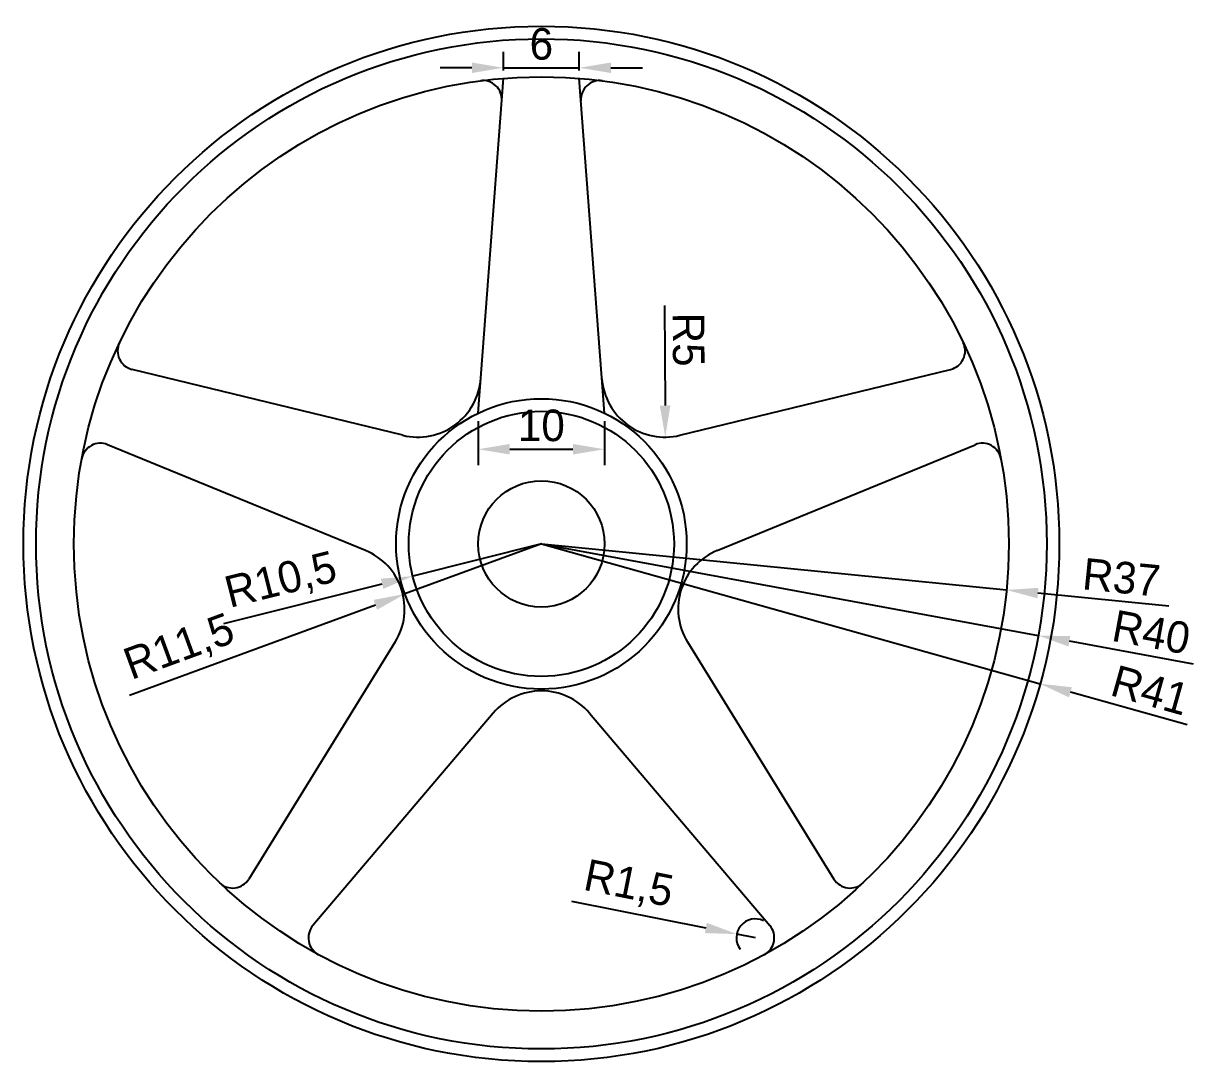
# Model space of a CAD drawing. Header units: millimetres. Extents: x -11614 to -3042, y 13178 to 15416.
# Drawn here: x -5223.1 to -5130.5, y 14648.8 to 14731 of the extents above; entities that cross this region are included whole.
import ezdxf

# ---------------------------------------------------------------- set-up
doc = ezdxf.new("R2010")
doc.units = ezdxf.units.MM
doc.header["$LTSCALE"] = 0.5
doc.header["$PDMODE"] = 34
doc.dimstyles.new('ISO-25', dxfattribs={"dimtxt": 2.5, "dimasz": 2.5, "dimexe": 1.25, "dimexo": 0.625, "dimtad": 1, "dimtxsty": 'Standard', "dimcen": 2.5, "dimadec": 0, "dimazin": 0, "dimtfac": 1, "dimtmove": 0, "dimatfit": 3, "dimfxl": 1, "dimarcsym": 0})

# ---------------------------------------------------------------- blocks, each defined once
blk = doc.blocks.new('*D166')
at = {"color": 0, "linetype": 'Continuous', "lineweight": -2, "transparency": 16777216}
for p, q in [((-5187.092, 14699.521), (-5187.092, 14696.036)), ((-5177.092, 14699.521), (-5177.092, 14696.036)), ((-5184.592, 14697.286), (-5179.592, 14697.286))]:
    blk.add_line(p, q, dxfattribs=at)
at = {"color": 0, "linetype": 'Continuous', "transparency": 16777216}
for points in [[(-5184.592, 14697.703), (-5184.592, 14696.869), (-5187.092, 14697.286)], [(-5179.592, 14697.703), (-5179.592, 14696.869), (-5177.092, 14697.286)]]:
    blk.add_solid(points, dxfattribs=at)
at = {"layer": 'Defpoints', "color": 0, "linetype": 'Continuous', "transparency": 16777216}
for p in [(-5187.092, 14700.146), (-5177.092, 14700.146), (-5177.092, 14697.286)]:
    blk.add_point(p, dxfattribs=at)
at = {"color": 0, "linetype": 'Continuous', "transparency": 16777216, "insert": (-5182.092, 14699.161), "char_height": 2.5, "attachment_point": 5}
blk.add_mtext('10', dxfattribs=at)
blk = doc.blocks.new('*D167')
at = {"color": 0, "linetype": 'Continuous', "lineweight": -2, "transparency": 16777216}
for p, q in [((-5185.092, 14727.293), (-5185.092, 14728.749)), ((-5179.092, 14727.293), (-5179.092, 14728.749)), ((-5187.592, 14727.499), (-5190.092, 14727.499)), ((-5185.092, 14727.499), (-5179.092, 14727.499)), ((-5176.592, 14727.499), (-5174.092, 14727.499))]:
    blk.add_line(p, q, dxfattribs=at)
at = {"color": 0, "linetype": 'Continuous', "transparency": 16777216}
for points in [[(-5187.592, 14727.915), (-5187.592, 14727.082), (-5185.092, 14727.499)], [(-5176.592, 14727.915), (-5176.592, 14727.082), (-5179.092, 14727.499)]]:
    blk.add_solid(points, dxfattribs=at)
at = {"layer": 'Defpoints', "color": 0, "linetype": 'Continuous', "transparency": 16777216}
for p in [(-5179.092, 14727.499), (-5185.092, 14726.668), (-5179.092, 14726.668)]:
    blk.add_point(p, dxfattribs=at)
at = {"color": 0, "linetype": 'Continuous', "transparency": 16777216, "insert": (-5182.092, 14729.374), "char_height": 2.5, "attachment_point": 5}
blk.add_mtext('6', dxfattribs=at)
blk = doc.blocks.new('*D168')
at = {"color": 0, "linetype": 'Continuous', "lineweight": -2, "transparency": 16777216}
blk.add_line((-5172.341, 14708.667), (-5172.298, 14700.751), dxfattribs=at)
at = {"color": 0, "linetype": 'Continuous', "transparency": 16777216}
blk.add_solid([(-5171.882, 14700.753), (-5172.715, 14700.749), (-5172.285, 14698.251)], dxfattribs=at)
at = {"layer": 'Defpoints', "color": 0, "linetype": 'Continuous', "transparency": 16777216}
for p in [(-5172.312, 14703.251), (-5172.285, 14698.251)]:
    blk.add_point(p, dxfattribs=at)
at = {"color": 0, "linetype": 'Continuous', "transparency": 16777216, "insert": (-5170.452, 14705.969), "char_height": 2.5, "attachment_point": 5, "rotation": 270.31078}
blk.add_mtext('R5', dxfattribs=at)
blk = doc.blocks.new('*D169')
at = {"color": 0, "linetype": 'Continuous', "lineweight": -2, "transparency": 16777216}
for p, q in [((-5182.092, 14689.79), (-5192.278, 14687.24)), ((-5207.233, 14683.497), (-5194.703, 14686.633))]:
    blk.add_line(p, q, dxfattribs=at)
at = {"color": 0, "linetype": 'Continuous', "transparency": 16777216}
blk.add_solid([(-5194.804, 14687.037), (-5194.602, 14686.229), (-5192.278, 14687.24)], dxfattribs=at)
at = {"layer": 'Defpoints', "color": 0, "linetype": 'Continuous', "transparency": 16777216}
for p in [(-5182.092, 14689.79), (-5192.278, 14687.24)]:
    blk.add_point(p, dxfattribs=at)
at = {"color": 0, "linetype": 'Continuous', "transparency": 16777216, "insert": (-5202.686, 14686.782), "char_height": 2.5, "attachment_point": 5, "rotation": 14.05313}
blk.add_mtext('R10,5', dxfattribs=at)
blk = doc.blocks.new('*D170')
at = {"color": 0, "linetype": 'Continuous', "lineweight": -2, "transparency": 16777216}
for p, q in [((-5182.092, 14689.79), (-5192.887, 14685.826)), ((-5214.694, 14677.818), (-5195.234, 14684.964))]:
    blk.add_line(p, q, dxfattribs=at)
at = {"color": 0, "linetype": 'Continuous', "transparency": 16777216}
blk.add_solid([(-5195.378, 14685.355), (-5195.09, 14684.573), (-5192.887, 14685.826)], dxfattribs=at)
at = {"layer": 'Defpoints', "color": 0, "linetype": 'Continuous', "transparency": 16777216}
for p in [(-5182.092, 14689.79), (-5192.887, 14685.826)]:
    blk.add_point(p, dxfattribs=at)
at = {"color": 0, "linetype": 'Continuous', "transparency": 16777216, "insert": (-5210.718, 14681.497), "char_height": 2.5, "attachment_point": 5, "rotation": 20.16344}
blk.add_mtext('R11,5', dxfattribs=at)
blk = doc.blocks.new('*D171')
at = {"color": 0, "linetype": 'Continuous', "lineweight": -2, "transparency": 16777216}
for p, q in [((-5179.697, 14661.494), (-5169.073, 14659.375)), ((-5165.151, 14658.593), (-5166.622, 14658.886))]:
    blk.add_line(p, q, dxfattribs=at)
blk.add_arc((-5165.151, 14658.593), 1.5, 64.1857, 216.46852, dxfattribs=at)
at = {"color": 0, "linetype": 'Continuous', "transparency": 16777216}
blk.add_solid([(-5168.992, 14659.784), (-5169.155, 14658.967), (-5166.622, 14658.886)], dxfattribs=at)
at = {"layer": 'Defpoints', "color": 0, "linetype": 'Continuous', "transparency": 16777216}
for p in [(-5166.622, 14658.886), (-5165.151, 14658.593)]:
    blk.add_point(p, dxfattribs=at)
at = {"color": 0, "linetype": 'Continuous', "transparency": 16777216, "insert": (-5175.204, 14662.722), "char_height": 2.5, "attachment_point": 5, "rotation": 348.72203}
blk.add_mtext('R1,5', dxfattribs=at)
blk = doc.blocks.new('*D172')
at = {"color": 0, "linetype": 'Continuous', "lineweight": -2, "transparency": 16777216}
for p, q in [((-5182.092, 14689.79), (-5145.272, 14686.144)), ((-5132.418, 14684.871), (-5142.784, 14685.897))]:
    blk.add_line(p, q, dxfattribs=at)
at = {"color": 0, "linetype": 'Continuous', "transparency": 16777216}
blk.add_solid([(-5142.743, 14686.312), (-5142.825, 14685.483), (-5145.272, 14686.144)], dxfattribs=at)
at = {"layer": 'Defpoints', "color": 0, "linetype": 'Continuous', "transparency": 16777216}
for p in [(-5182.092, 14689.79), (-5145.272, 14686.144)]:
    blk.add_point(p, dxfattribs=at)
at = {"color": 0, "linetype": 'Continuous', "transparency": 16777216, "insert": (-5136.173, 14687.127), "char_height": 2.5, "attachment_point": 5, "rotation": 354.34461}
blk.add_mtext('R37', dxfattribs=at)
blk = doc.blocks.new('*D173')
at = {"color": 0, "linetype": 'Continuous', "lineweight": -2, "transparency": 16777216}
for p, q in [((-5182.092, 14689.79), (-5142.756, 14682.532)), ((-5130.464, 14680.263), (-5140.298, 14682.078))]:
    blk.add_line(p, q, dxfattribs=at)
at = {"color": 0, "linetype": 'Continuous', "transparency": 16777216}
blk.add_solid([(-5140.222, 14682.488), (-5140.373, 14681.668), (-5142.756, 14682.532)], dxfattribs=at)
at = {"layer": 'Defpoints', "color": 0, "linetype": 'Continuous', "transparency": 16777216}
for p in [(-5182.092, 14689.79), (-5142.756, 14682.532)]:
    blk.add_point(p, dxfattribs=at)
at = {"color": 0, "linetype": 'Continuous', "transparency": 16777216, "insert": (-5133.811, 14682.788), "char_height": 2.5, "attachment_point": 5, "rotation": 349.54568}
blk.add_mtext('R40', dxfattribs=at)
blk = doc.blocks.new('*D174')
at = {"color": 0, "linetype": 'Continuous', "lineweight": -2, "transparency": 16777216}
for p, q in [((-5182.092, 14689.79), (-5142.617, 14678.713)), ((-5130.982, 14675.449), (-5140.209, 14678.038))]:
    blk.add_line(p, q, dxfattribs=at)
at = {"color": 0, "linetype": 'Continuous', "transparency": 16777216}
blk.add_solid([(-5140.097, 14678.439), (-5140.322, 14677.637), (-5142.617, 14678.713)], dxfattribs=at)
at = {"layer": 'Defpoints', "color": 0, "linetype": 'Continuous', "transparency": 16777216}
for p in [(-5182.092, 14689.79), (-5142.617, 14678.713)]:
    blk.add_point(p, dxfattribs=at)
at = {"color": 0, "linetype": 'Continuous', "transparency": 16777216, "insert": (-5133.886, 14678.211), "char_height": 2.5, "attachment_point": 5, "rotation": 344.3264}
blk.add_mtext('R41', dxfattribs=at)

msp = doc.modelspace()

# ---------------------------------------------------------------- linework, layer by layer
at = {"linetype": 'Continuous'}
for p, q in [((-5187.092, 14700.146), (-5185.092, 14726.668)), ((-5177.092, 14700.146), (-5179.092, 14726.668)), ((-5193.055, 14698.393), (-5214.49, 14703.613)), ((-5171.129, 14698.393), (-5149.694, 14703.613)), ((-5196.018, 14689.274), (-5216.428, 14697.649)), ((-5168.166, 14689.274), (-5147.756, 14697.649)), ((-5193.662, 14682.022), (-5205.25, 14663.249)), ((-5170.522, 14682.022), (-5158.934, 14663.249)), ((-5185.905, 14676.386), (-5200.177, 14659.563)), ((-5178.279, 14676.386), (-5164.007, 14659.563))]:
    msp.add_line(p, q, dxfattribs=at)
for radius in [41, 40, 37, 11.5, 10.5, 5]:
    msp.add_circle((-5182.092, 14689.79), radius, dxfattribs=at)
for centre, radius, start, end in [((-5186.723, 14724.986), 1.5, 355.68754, 97.49574), ((-5177.461, 14724.986), 1.5, 82.50426, 184.31246), ((-5214.135, 14705.07), 1.5, 154.50426, 256.31246), ((-5150.049, 14705.07), 1.5, 283.68754, 25.49574), ((-5191.872, 14703.251), 5, 256.31246, 355.68754), ((-5172.312, 14703.251), 5, 184.31246, 283.68754), ((-5216.997, 14696.262), 1.5, 67.68754, 169.49574), ((-5147.187, 14696.262), 1.5, 10.50426, 112.31246), ((-5197.916, 14684.648), 5, 328.31246, 67.68754), ((-5166.268, 14684.648), 5, 112.31246, 211.68754), ((-5182.092, 14673.151), 5, 40.31246, 139.68754), ((-5206.527, 14664.037), 1.5, 226.50426, 328.31246), ((-5157.657, 14664.037), 1.5, 211.68754, 313.49574), ((-5199.033, 14658.593), 1.5, 139.68754, 241.49574), ((-5165.151, 14658.593), 1.5, 298.50426, 40.31246)]:
    msp.add_arc(centre, radius, start, end, dxfattribs=at)

# ---------------------------------------------------------------- dimensions: what is measured, and where the dimension line sits
for base, p1, p2, picture, middle in [((-5179.092, 14727.499), (-5185.092, 14726.668), (-5179.092, 14726.668), '*D167', (-5182.092, 14729.374)), ((-5177.092, 14697.286), (-5187.092, 14700.146), (-5177.092, 14700.146), '*D166', (-5182.092, 14699.161))]:
    dim = msp.add_linear_dim(base=base, p1=p1, p2=p2, dimstyle='ISO-25', dxfattribs=at)
    dim.commit()
    dim.dimension.update_dxf_attribs({"geometry": picture, "text_midpoint": middle})
for center, mpoint, picture, middle in [((-5172.312, 14703.251), (-5172.285, 14698.251), '*D168', (-5172.327, 14705.959)), ((-5182.092, 14689.79), (-5192.887, 14685.826), '*D170', (-5210, 14679.542))]:
    dim = msp.add_radius_dim(center=center, mpoint=mpoint, dimstyle='ISO-25', dxfattribs=at)
    dim.commit()
    dim.dimension.update_dxf_attribs({"geometry": picture, "text_midpoint": middle, "dimtype": 164})
for center, mpoint, picture, middle in [((-5182.092, 14689.79), (-5192.278, 14687.24), '*D169', (-5202.686, 14686.782)), ((-5182.092, 14689.79), (-5145.272, 14686.144), '*D172', (-5136.173, 14687.127)), ((-5182.092, 14689.79), (-5142.756, 14682.532), '*D173', (-5133.811, 14682.788)), ((-5182.092, 14689.79), (-5142.617, 14678.713), '*D174', (-5133.886, 14678.211)), ((-5165.151, 14658.593), (-5166.622, 14658.886), '*D171', (-5175.204, 14662.722))]:
    dim = msp.add_radius_dim(center=center, mpoint=mpoint, dimstyle='ISO-25', dxfattribs=at)
    dim.commit()
    dim.dimension.update_dxf_attribs({"geometry": picture, "text_midpoint": middle})

doc.saveas('drawing.dxf')
